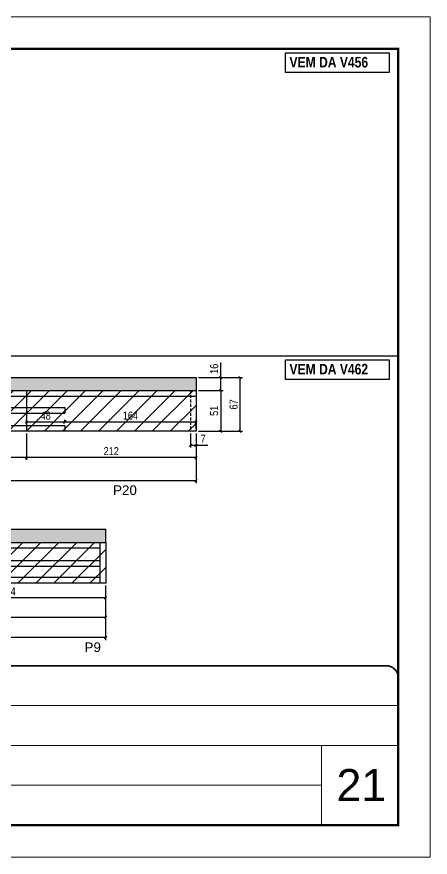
# Model space of a CAD drawing. Extents: x -15895 to 12929, y -2522 to 15173.
# Drawn here: x 4278 to 4794, y 7815 to 8865 of the extents above; entities that cross this region are included whole.
import ezdxf

# ---------------------------------------------------------------- set-up
doc = ezdxf.new("R2010")
doc.units = 0
doc.header["$PDMODE"] = 35
doc.header["$PDSIZE"] = -10
for name, pattern in [('CONTINUO', [0]), ('DASHED', [0.75, 0.5, -0.25]), ('HIDDEN', [0.375, 0.25, -0.125])]:
    doc.linetypes.add(name, pattern=pattern)
for name, color, linetype in [('5', 5, 'Continuous'), ('COTA', 241, 'Continuous'), ('NOMENCLATURA', 7, 'Continuous'), ('Painéis', 200, 'Continuous'), ('SARR_2.2x7', 40, 'Continuous')]:
    doc.layers.add(name, color=color, linetype=linetype)
for name, color, linetype, lineweight in [('CARIMBO', 255, 'Continuous', 9), ('Folhas', 255, 'Continuous', 9), ('Hachura', 251, 'Continuous', 9), ('SARRAFO DE PRESSAO', 251, 'DASHED', 9)]:
    doc.layers.add(name, color=color, linetype=linetype, lineweight=lineweight)
doc.styles.add('ARIAL', font='arial.ttf')
doc.styles.add('COTA TECNICA', font='techl___.ttf', dxfattribs={"height": 10})
doc.styles.get("Standard").update_dxf_attribs({"font": 'arial.ttf'})
doc.styles.add('TECNICA', font='techb___.ttf', dxfattribs={"height": 10})
doc.dimstyles.new('PAINEL', dxfattribs={"dimtxt": 10, "dimasz": 3, "dimexe": 3, "dimexo": 3, "dimgap": 3, "dimtad": 1, "dimdec": 1, "dimzin": 12, "dimdsep": 46, "dimtxsty": 'COTA TECNICA', "dimblk1": 'OBLIQUE', "dimblk2": 'OBLIQUE', "dimsah": 1, "dimcen": 0.9, "dimclrd": 4, "dimclre": 4, "dimclrt": 240, "dimadec": 1, "dimazin": 3, "dimtfac": 1, "dimtdec": 1, "dimtmove": 0, "dimatfit": 3, "dimfxl": 1, "dimtolj": 1, "dimtzin": 12, "dimarcsym": 0})

# ---------------------------------------------------------------- blocks, each defined once
blk = doc.blocks.new('9999999999')
at = {"color": 30, "linetype": 'CONTINUO'}
for p, q in [((98564.6, 34379.6), (99584, 34379.6)), ((98564.6, 34329.8), (99488, 34329.8)), ((99584, 34329.8), (99488, 34329.8)), ((99488, 34329.8), (99488, 34230.2)), ((98564.6, 34280), (99488, 34280))]:
    blk.add_line(p, q, dxfattribs=at)
at = {"color": 30, "linetype": 'CONTINUO', "const_width": 2}
blk.add_lwpolyline([(99584, 34230.2), (99584, 34414.4, 0.414214), (99569, 34429.4), (98229, 34429.4, 0.414214), (98214, 34414.4), (98214, 34245.2, 0.414214), (98229, 34230.2), (99584, 34230.2)], format="xyb", dxfattribs=at)
at = {"layer": 'Folhas'}
blk.add_lwpolyline([(98139, 34190.2), (99624, 34190.2), (99624, 35240.2), (98139, 35240.2)], close=True, dxfattribs=at)
at = {"layer": 'Folhas', "color": 30, "const_width": 3}
blk.add_lwpolyline([(98214, 34230.2), (99584, 34230.2), (99584, 35200.2), (98214, 35200.2)], close=True, dxfattribs=at)
blk = doc.blocks.new('_Oblique')
at = {"color": 0, "linetype": 'ByBlock', "lineweight": -2}
blk.add_line((-0.5, -0.5), (0.5, 0.5), dxfattribs=at)
blk = doc.blocks.new('*D823')
at = {"layer": 'COTA', "color": 4, "lineweight": -2, "transparency": 16777216}
for p, q in [((3756.6, 8154.3), (3756.6, 8086.3)), ((4388.6, 8154.3), (4388.6, 8086.3)), ((4388.6, 8089.3), (3756.6, 8089.3))]:
    blk.add_line(p, q, dxfattribs=at)
at = {"layer": 'Defpoints', "color": 0, "transparency": 16777216}
for p in [(3756.6, 8157.3), (4388.6, 8157.3), (3756.6, 8089.3)]:
    blk.add_point(p, dxfattribs=at)
at = {"layer": 'COTA', "color": 4, "lineweight": -2, "transparency": 16777216, "xscale": 3, "yscale": 3, "zscale": 3, "rotation": 180}
blk.add_blockref('_Oblique', (3756.6, 8089.3), dxfattribs=at)
at = {"layer": 'COTA', "color": 4, "lineweight": -2, "transparency": 16777216, "xscale": 3, "yscale": 3, "zscale": 3}
blk.add_blockref('_Oblique', (4388.6, 8089.3), dxfattribs=at)
at = {"layer": 'COTA', "color": 240, "transparency": 16777216, "insert": (4072.6, 8097.6), "char_height": 10, "attachment_point": 5, "style": 'COTA TECNICA'}
blk.add_mtext('\\A1;632', dxfattribs=at)
blk = doc.blocks.new('*D824')
at = {"layer": 'COTA', "color": 4, "lineweight": -2, "transparency": 16777216}
for p, q in [((4144.6, 8154.3), (4144.6, 8136)), ((4388.6, 8154.3), (4388.6, 8136)), ((4388.6, 8139), (4144.6, 8139))]:
    blk.add_line(p, q, dxfattribs=at)
at = {"layer": 'Defpoints', "color": 0, "transparency": 16777216}
for p in [(4144.6, 8157.3), (4388.6, 8157.3), (4144.6, 8139)]:
    blk.add_point(p, dxfattribs=at)
at = {"layer": 'COTA', "color": 4, "lineweight": -2, "transparency": 16777216, "xscale": 3, "yscale": 3, "zscale": 3, "rotation": 180}
blk.add_blockref('_Oblique', (4144.6, 8139), dxfattribs=at)
at = {"layer": 'COTA', "color": 4, "lineweight": -2, "transparency": 16777216, "xscale": 3, "yscale": 3, "zscale": 3}
blk.add_blockref('_Oblique', (4388.6, 8139), dxfattribs=at)
at = {"layer": 'COTA', "color": 240, "transparency": 16777216, "insert": (4266.6, 8147.1), "char_height": 10, "attachment_point": 5, "style": 'COTA TECNICA'}
blk.add_mtext('\\A1;244', dxfattribs=at)
blk = doc.blocks.new('*D830')
at = {"layer": 'COTA', "color": 4, "lineweight": -2, "transparency": 16777216}
for p, q in [((4122.6, 8154.3), (4122.6, 8112)), ((4388.6, 8154.3), (4388.6, 8112)), ((4122.6, 8115), (4388.6, 8115))]:
    blk.add_line(p, q, dxfattribs=at)
at = {"layer": 'Defpoints', "color": 0, "transparency": 16777216}
for p in [(4122.6, 8157.3), (4388.6, 8157.3), (4388.6, 8115)]:
    blk.add_point(p, dxfattribs=at)
at = {"layer": 'COTA', "color": 4, "lineweight": -2, "transparency": 16777216, "xscale": 3, "yscale": 3, "zscale": 3, "rotation": 180}
blk.add_blockref('_Oblique', (4122.6, 8115), dxfattribs=at)
at = {"layer": 'COTA', "color": 4, "lineweight": -2, "transparency": 16777216, "xscale": 3, "yscale": 3, "zscale": 3}
blk.add_blockref('_Oblique', (4388.6, 8115), dxfattribs=at)
at = {"layer": 'COTA', "color": 240, "transparency": 16777216, "insert": (4255.6, 8123.1), "char_height": 10, "attachment_point": 5, "style": 'COTA TECNICA'}
blk.add_mtext('\\A1;266', dxfattribs=at)
blk = doc.blocks.new('*D1857')
at = {"layer": 'COTA', "color": 4, "lineweight": -2, "transparency": 16777216}
for p, q in [((3756.6, 8344.2), (3756.6, 8282.5)), ((4501.6, 8344.2), (4501.6, 8282.5)), ((3756.6, 8285.5), (4501.6, 8285.5))]:
    blk.add_line(p, q, dxfattribs=at)
at = {"layer": 'Defpoints', "color": 0, "transparency": 16777216}
for p in [(3756.6, 8347.2), (4501.6, 8347.2), (4501.6, 8285.5)]:
    blk.add_point(p, dxfattribs=at)
at = {"layer": 'COTA', "color": 4, "lineweight": -2, "transparency": 16777216, "xscale": 3, "yscale": 3, "zscale": 3, "rotation": 180}
blk.add_blockref('_Oblique', (3756.6, 8285.5), dxfattribs=at)
at = {"layer": 'COTA', "color": 4, "lineweight": -2, "transparency": 16777216, "xscale": 3, "yscale": 3, "zscale": 3}
blk.add_blockref('_Oblique', (4501.6, 8285.5), dxfattribs=at)
at = {"layer": 'COTA', "color": 240, "transparency": 16777216, "insert": (4129.1, 8293.7), "char_height": 10, "attachment_point": 5, "style": 'COTA TECNICA'}
blk.add_mtext('\\A1;745', dxfattribs=at)
blk = doc.blocks.new('*D1862')
at = {"layer": 'COTA', "color": 4, "lineweight": -2, "transparency": 16777216}
for p, q in [((4289.6, 8357.2), (4289.6, 8361.6)), ((4337.6, 8358.6), (4289.6, 8358.6)), ((4337.6, 8357.2), (4337.6, 8361.6))]:
    blk.add_line(p, q, dxfattribs=at)
at = {"layer": 'Defpoints', "color": 0, "transparency": 16777216}
for p in [(4289.6, 8358.6), (4289.6, 8354.2), (4337.6, 8354.2)]:
    blk.add_point(p, dxfattribs=at)
at = {"layer": 'COTA', "color": 4, "lineweight": -2, "transparency": 16777216, "xscale": 3, "yscale": 3, "zscale": 3, "rotation": 180}
blk.add_blockref('_Oblique', (4289.6, 8358.6), dxfattribs=at)
at = {"layer": 'COTA', "color": 4, "lineweight": -2, "transparency": 16777216, "xscale": 3, "yscale": 3, "zscale": 3}
blk.add_blockref('_Oblique', (4337.6, 8358.6), dxfattribs=at)
at = {"layer": 'COTA', "color": 240, "transparency": 16777216, "insert": (4313.6, 8366.7), "char_height": 10, "attachment_point": 5, "style": 'COTA TECNICA'}
blk.add_mtext('\\A1;48', dxfattribs=at)
blk = doc.blocks.new('*D1858')
at = {"layer": 'COTA', "color": 4, "lineweight": -2, "transparency": 16777216}
for p, q in [((4504.6, 8398.2), (4535.4, 8398.2)), ((4532.4, 8398.2), (4532.4, 8347.2)), ((4504.6, 8347.2), (4535.4, 8347.2))]:
    blk.add_line(p, q, dxfattribs=at)
at = {"layer": 'Defpoints', "color": 0, "transparency": 16777216}
for p in [(4501.6, 8398.2), (4501.6, 8347.2), (4532.4, 8347.2)]:
    blk.add_point(p, dxfattribs=at)
at = {"layer": 'COTA', "color": 4, "lineweight": -2, "transparency": 16777216, "xscale": 3, "yscale": 3, "zscale": 3}
for p, rotation in [((4532.4, 8398.2), 90), ((4532.4, 8347.2), 270)]:
    blk.add_blockref('_Oblique', p, dxfattribs=dict(at, rotation=rotation))
at = {"layer": 'COTA', "color": 240, "transparency": 16777216, "insert": (4524.3, 8372.7), "char_height": 10, "attachment_point": 5, "rotation": 90, "style": 'COTA TECNICA'}
blk.add_mtext('\\A1;51', dxfattribs=at)
blk = doc.blocks.new('*D1859')
at = {"layer": 'COTA', "color": 4, "lineweight": -2, "transparency": 16777216}
for p, q in [((4532.4, 8414.2), (4532.4, 8433.2)), ((4504.6, 8414.2), (4535.4, 8414.2)), ((4532.4, 8398.2), (4532.4, 8414.2)), ((4504.6, 8398.2), (4535.4, 8398.2))]:
    blk.add_line(p, q, dxfattribs=at)
at = {"layer": 'Defpoints', "color": 0, "transparency": 16777216}
for p in [(4501.6, 8414.2), (4532.4, 8414.2), (4501.6, 8398.2)]:
    blk.add_point(p, dxfattribs=at)
at = {"layer": 'COTA', "color": 4, "lineweight": -2, "transparency": 16777216, "xscale": 3, "yscale": 3, "zscale": 3}
for p, rotation in [((4532.4, 8414.2), 90), ((4532.4, 8398.2), 270)]:
    blk.add_blockref('_Oblique', p, dxfattribs=dict(at, rotation=rotation))
at = {"layer": 'COTA', "color": 240, "transparency": 16777216, "insert": (4524.3, 8425.2), "char_height": 10, "attachment_point": 5, "rotation": 90, "style": 'COTA TECNICA'}
blk.add_mtext('\\A1;16', dxfattribs=at)
blk = doc.blocks.new('*D1860')
at = {"layer": 'COTA', "color": 4, "lineweight": -2, "transparency": 16777216}
for p, q in [((4504.6, 8414.2), (4559.7, 8414.2)), ((4556.7, 8347.2), (4556.7, 8414.2)), ((4504.6, 8347.2), (4559.7, 8347.2))]:
    blk.add_line(p, q, dxfattribs=at)
at = {"layer": 'Defpoints', "color": 0, "transparency": 16777216}
for p in [(4501.6, 8414.2), (4556.7, 8414.2), (4501.6, 8347.2)]:
    blk.add_point(p, dxfattribs=at)
at = {"layer": 'COTA', "color": 4, "lineweight": -2, "transparency": 16777216, "xscale": 3, "yscale": 3, "zscale": 3}
for p, rotation in [((4556.7, 8414.2), 90), ((4556.7, 8347.2), 270)]:
    blk.add_blockref('_Oblique', p, dxfattribs=dict(at, rotation=rotation))
at = {"layer": 'COTA', "color": 240, "transparency": 16777216, "insert": (4548.6, 8380.7), "char_height": 10, "attachment_point": 5, "rotation": 90, "style": 'COTA TECNICA'}
blk.add_mtext('\\A1;67', dxfattribs=at)
blk = doc.blocks.new('*D1856')
at = {"layer": 'COTA', "color": 4, "lineweight": -2, "transparency": 16777216}
for p, q in [((4337.6, 8357.2), (4337.6, 8361.6)), ((4501.6, 8358.6), (4337.6, 8358.6)), ((4501.6, 8350.2), (4501.6, 8361.6))]:
    blk.add_line(p, q, dxfattribs=at)
at = {"layer": 'Defpoints', "color": 0, "transparency": 16777216}
for p in [(4337.6, 8358.6), (4337.6, 8354.2), (4501.6, 8347.2)]:
    blk.add_point(p, dxfattribs=at)
at = {"layer": 'COTA', "color": 4, "lineweight": -2, "transparency": 16777216, "xscale": 3, "yscale": 3, "zscale": 3, "rotation": 180}
blk.add_blockref('_Oblique', (4337.6, 8358.6), dxfattribs=at)
at = {"layer": 'COTA', "color": 4, "lineweight": -2, "transparency": 16777216, "xscale": 3, "yscale": 3, "zscale": 3}
blk.add_blockref('_Oblique', (4501.6, 8358.6), dxfattribs=at)
at = {"layer": 'COTA', "color": 240, "transparency": 16777216, "insert": (4419.6, 8366.7), "char_height": 10, "attachment_point": 5, "style": 'COTA TECNICA'}
blk.add_mtext('\\A1;164', dxfattribs=at)
blk = doc.blocks.new('*D1861')
at = {"layer": 'COTA', "color": 4, "lineweight": -2, "transparency": 16777216}
for p, q in [((4494.6, 8344.2), (4494.6, 8326.8)), ((4501.6, 8344.2), (4501.6, 8326.8)), ((4494.6, 8329.8), (4501.6, 8329.8)), ((4501.6, 8329.8), (4516.4, 8329.8))]:
    blk.add_line(p, q, dxfattribs=at)
at = {"layer": 'Defpoints', "color": 0, "transparency": 16777216}
for p in [(4494.6, 8347.2), (4501.6, 8347.2), (4501.6, 8329.8)]:
    blk.add_point(p, dxfattribs=at)
at = {"layer": 'COTA', "color": 4, "lineweight": -2, "transparency": 16777216, "xscale": 3, "yscale": 3, "zscale": 3, "rotation": 180}
blk.add_blockref('_Oblique', (4494.6, 8329.8), dxfattribs=at)
at = {"layer": 'COTA', "color": 4, "lineweight": -2, "transparency": 16777216, "xscale": 3, "yscale": 3, "zscale": 3}
blk.add_blockref('_Oblique', (4501.6, 8329.8), dxfattribs=at)
at = {"layer": 'COTA', "color": 240, "transparency": 16777216, "insert": (4510.5, 8337.8), "char_height": 10, "attachment_point": 5, "style": 'COTA TECNICA'}
blk.add_mtext('\\A1;7', dxfattribs=at)
blk = doc.blocks.new('*D1866')
at = {"layer": 'COTA', "color": 4, "lineweight": -2, "transparency": 16777216}
for p, q in [((4289.6, 8344.2), (4289.6, 8311.3)), ((4501.6, 8344.2), (4501.6, 8311.3)), ((4501.6, 8314.3), (4289.6, 8314.3))]:
    blk.add_line(p, q, dxfattribs=at)
at = {"layer": 'Defpoints', "color": 0, "transparency": 16777216}
for p in [(4289.6, 8347.2), (4501.6, 8347.2), (4289.6, 8314.3)]:
    blk.add_point(p, dxfattribs=at)
at = {"layer": 'COTA', "color": 4, "lineweight": -2, "transparency": 16777216, "xscale": 3, "yscale": 3, "zscale": 3, "rotation": 180}
blk.add_blockref('_Oblique', (4289.6, 8314.3), dxfattribs=at)
at = {"layer": 'COTA', "color": 4, "lineweight": -2, "transparency": 16777216, "xscale": 3, "yscale": 3, "zscale": 3}
blk.add_blockref('_Oblique', (4501.6, 8314.3), dxfattribs=at)
at = {"layer": 'COTA', "color": 240, "transparency": 16777216, "insert": (4395.6, 8322.3), "char_height": 10, "attachment_point": 5, "style": 'COTA TECNICA'}
blk.add_mtext('\\A1;212', dxfattribs=at)
blk = doc.blocks.new('*D1867')
at = {"layer": 'COTA', "color": 4, "lineweight": -2, "transparency": 16777216}
for p, q in [((4077.6, 8344.2), (4077.6, 8311.3)), ((4289.6, 8344.2), (4289.6, 8311.3)), ((4289.6, 8314.3), (4077.6, 8314.3))]:
    blk.add_line(p, q, dxfattribs=at)
at = {"layer": 'Defpoints', "color": 0, "transparency": 16777216}
for p in [(4077.6, 8347.2), (4289.6, 8347.2), (4077.6, 8314.3)]:
    blk.add_point(p, dxfattribs=at)
at = {"layer": 'COTA', "color": 4, "lineweight": -2, "transparency": 16777216, "xscale": 3, "yscale": 3, "zscale": 3, "rotation": 180}
blk.add_blockref('_Oblique', (4077.6, 8314.3), dxfattribs=at)
at = {"layer": 'COTA', "color": 4, "lineweight": -2, "transparency": 16777216, "xscale": 3, "yscale": 3, "zscale": 3}
blk.add_blockref('_Oblique', (4289.6, 8314.3), dxfattribs=at)
at = {"layer": 'COTA', "color": 240, "transparency": 16777216, "insert": (4183.6, 8322.3), "char_height": 10, "attachment_point": 5, "style": 'COTA TECNICA'}
blk.add_mtext('\\A1;212', dxfattribs=at)

msp = doc.modelspace()

# ---------------------------------------------------------------- hatches: boundary and pattern name
at = {"layer": 'COTA'}
h = msp.add_hatch(dxfattribs=at)
h.set_pattern_fill('AR-CONC', color=256, scale=0.03)
h.set_pattern_definition([(50, (-3066.1942, -953.6267), (5.46554, -0.4781726), [0.5715, -6.2865]), (355, (-3066.194, -953.6267), (-1.0573026, 5.7317054), [0.4572, -5.0292175]), (100.451445, (-3065.739, -953.6665), (4.4082374, 5.2535326), [0.4857003, -5.3427073]), (46.1842, (-3066.194, -952.103), (8.1323712, -1.26127), [0.85725, -9.42975]), (96.63556, (-3065.5165, -952.208), (7.122124, 7.4227837), [0.7285507, -8.014068]), (351.18415, (-3066.194, -952.103), (7.122124, 7.422784), [0.685799, -7.543792]), (21, (-3065.4322, -952.4837), (4.5484317, -3.067956), [0.5715, -6.2865]), (326, (-3065.432, -952.4837), (1.8540609, 5.525639), [0.4572, -5.0292]), (71.451445, (-3065.053, -952.7394), (6.4024926, 2.457683), [0.4857003, -5.3426981]), (37.5, (-3066.1942, -953.6267), (0.0926581, 2.53665117), [0, -4.96824, 0, -5.1054, 0, -5.04825]), (7.5, (-3066.1942, -953.6267), (2.0045899, 3.00541724), [0, -2.91084, 0, -4.85394, 0, -1.92405]), (327.5, (-3067.8935, -953.6267), (4.06771786, -0.17186232), [0, -1.905, 0, -5.9436, 0, -7.8867]), (317.5, (-3068.6555, -953.6267), (4.4438754, 0.7627947), [0, -2.4765, 0, -3.94716, 0, -5.6007])])
h.paths.add_polyline_path([(3756.64, 8414.21), (3756.64, 8368.21), (3778.64, 8368.21), (3778.64, 8398.21), (4501.64, 8398.21), (4501.64, 8414.21)])
h = msp.add_hatch(dxfattribs=at)
h.set_pattern_fill('AR-CONC', color=256, scale=0.03)
h.set_pattern_definition([(50, (156.739, -3980.9033), (5.46554, -0.4781726), [0.5715, -6.2865]), (355, (156.739, -3980.903), (-1.0573026, 5.7317054), [0.4572, -5.0292175]), (100.451445, (157.1943, -3980.943), (4.4082374, 5.2535326), [0.4857003, -5.3427073]), (46.1842, (156.739, -3979.379), (8.1323712, -1.26127), [0.85725, -9.42975]), (96.63556, (157.4165, -3979.484), (7.122124, 7.4227837), [0.7285507, -8.014068]), (351.18415, (156.739, -3979.379), (7.122124, 7.422784), [0.685799, -7.543792]), (21, (157.501, -3979.7603), (4.5484317, -3.067956), [0.5715, -6.2865]), (326, (157.501, -3979.76), (1.8540609, 5.525639), [0.4572, -5.0292]), (71.451445, (157.88, -3980.016), (6.4024926, 2.457683), [0.4857003, -5.3426981]), (37.5, (156.7388, -3980.9033), (0.0926581, 2.53665117), [0, -4.96824, 0, -5.1054, 0, -5.04825]), (7.5, (156.7388, -3980.9033), (2.0045899, 3.00541724), [0, -2.91084, 0, -4.85394, 0, -1.92405]), (327.5, (155.0395, -3980.9033), (4.06771786, -0.17186232), [0, -1.905, 0, -5.9436, 0, -7.8867]), (317.5, (154.2775, -3980.9033), (4.4438754, 0.7627947), [0, -2.4765, 0, -3.94716, 0, -5.6007])])
h.paths.add_polyline_path([(3756.64, 8224.27), (3756.64, 8208.27), (4388.64, 8208.27), (4388.64, 8224.27)])
at = {"layer": 'Hachura', "linetype": 'ByBlock'}
h = msp.add_hatch(dxfattribs=at)
h.set_pattern_fill('ANSI31', color=256, scale=5)
h.set_pattern_definition([(45, (-4768.5, -351.854), (-11.22532, 11.22532), [])])
h.paths.add_polyline_path([(4289.64, 8398.21), (4077.64, 8398.21), (4077.64, 8347.21), (4289.64, 8347.21)])
h.paths.add_polyline_path([(4501.64, 8398.21), (4289.64, 8398.21), (4289.64, 8347.21), (4501.64, 8347.21)])
h = msp.add_hatch(dxfattribs=at)
h.set_pattern_fill('ANSI31', color=256, scale=5)
h.set_pattern_definition([(45, (-4745.479, -328.36), (-11.22532, 11.22532), [])])
h.paths.add_polyline_path([(4122.64, 8208.27), (3878.64, 8208.27), (3878.64, 8157.27), (4122.64, 8157.27)])
h.paths.add_polyline_path([(4144.64, 8208.27), (4122.64, 8208.27), (4122.64, 8157.27), (4144.64, 8157.27)])
h.paths.add_polyline_path([(4388.64, 8208.27), (4144.64, 8208.27), (4144.64, 8157.27), (4388.64, 8157.27)])

# ---------------------------------------------------------------- linework, layer by layer
at = {"layer": 'COTA'}
for p, q in [((3384.37, 8441.49), (4754.37, 8441.49)), ((3756.64, 8414.21), (4501.64, 8414.21)), ((4501.64, 8414.21), (4501.64, 8398.21)), ((4337.64, 8376.71), (4337.64, 8369.71)), ((4337.64, 8354.21), (4337.64, 8347.21)), ((4388.64, 8224.27), (3756.64, 8224.27)), ((4388.64, 8208.27), (4388.64, 8224.27))]:
    msp.add_line(p, q, dxfattribs=at)
at = {"layer": 'NOMENCLATURA'}
for points in [[(4613.42, 8820), (4743.05, 8820), (4743.05, 8795.43), (4613.42, 8795.43)], [(4613.42, 8436.5), (4743.05, 8436.5), (4743.05, 8411.94), (4613.42, 8411.94)]]:
    msp.add_lwpolyline(points, close=True, dxfattribs=at)
at = {"layer": 'Painéis', "linetype": 'ByBlock'}
for p, q in [((3778.64, 8398.21), (4501.64, 8398.21)), ((4289.64, 8398.21), (4289.64, 8347.21)), ((4501.64, 8398.21), (4501.64, 8347.21)), ((4501.64, 8347.21), (3756.64, 8347.21)), ((3756.64, 8208.27), (4388.64, 8208.27)), ((4388.64, 8208.27), (4388.64, 8157.27)), ((4388.64, 8157.27), (3756.64, 8157.27))]:
    msp.add_line(p, q, dxfattribs=at)
at = {"layer": 'SARR_2.2x7', "linetype": 'Continuous'}
for p, q in [((4084.64, 8391.21), (4289.64, 8391.21)), ((4289.64, 8391.21), (4501.64, 8391.21)), ((4084.64, 8376.71), (4289.64, 8376.71)), ((4084.64, 8369.71), (4289.64, 8369.71)), ((4289.64, 8376.71), (4337.64, 8376.71)), ((4289.64, 8369.71), (4337.64, 8369.71)), ((4084.64, 8354.21), (4289.64, 8354.21)), ((4289.64, 8354.21), (4337.64, 8354.21)), ((4381.64, 8201.27), (4122.64, 8201.27)), ((4381.64, 8157.27), (4381.64, 8208.27)), ((4381.64, 8185.11), (4122.64, 8185.11)), ((4381.64, 8178.11), (4122.64, 8178.11)), ((4381.64, 8164.27), (4122.64, 8164.27))]:
    msp.add_line(p, q, dxfattribs=at)
at = {"layer": 'SARR_2.2x7', "linetype": 'HIDDEN', "ltscale": 15}
msp.add_line((4494.64, 8398.21), (4494.64, 8347.21), dxfattribs=at)

# ---------------------------------------------------------------- block references
at = {"layer": 'SARRAFO DE PRESSAO', "color": 6, "linetype": 'ByBlock'}
msp.add_blockref('9999999999', (-94829.61, -26375.22), dxfattribs=at)

# ---------------------------------------------------------------- texts
at = {"layer": '5', "linetype": 'Continuous'}
for s, p in [('P20', (4397.85, 8267.53)), ('P9', (4362.21, 8071.32))]:
    msp.add_text(s, height=12, rotation=359.99996, dxfattribs=at).set_placement(p)
at = {"layer": 'CARIMBO', "style": 'ARIAL'}
msp.add_text('21', height=40, dxfattribs=at).set_placement((4677.23, 7885.13))
at = {"layer": 'NOMENCLATURA', "style": 'TECNICA'}
for s, p in [('VEM DA V456', (4618.43, 8801.69)), ('VEM DA V462', (4618.43, 8418.2))]:
    msp.add_text(s, height=13.2, dxfattribs=at).set_placement(p)

# ---------------------------------------------------------------- dimensions: what is measured, and where the dimension line sits
at = {"layer": 'COTA'}
for base, p1, p2, angle, picture, middle in [((4532.37, 8414.21), (4501.64, 8398.21), (4501.64, 8414.21), 90, '*D1859', (4524.26, 8425.22)), ((4556.72, 8414.21), (4501.64, 8347.21), (4501.64, 8414.21), 90, '*D1860', (4548.62, 8380.71)), ((4532.37, 8347.21), (4501.64, 8398.21), (4501.64, 8347.21), 90, '*D1858', (4524.26, 8372.71)), ((4337.64, 8358.59), (4501.64, 8347.21), (4337.64, 8354.21), 180, '*D1856', (4419.64, 8366.69)), ((4501.64, 8285.55), (3756.64, 8347.21), (4501.64, 8347.21), 180, '*D1857', (4129.14, 8293.66)), ((4501.64, 8329.75), (4494.64, 8347.21), (4501.64, 8347.21), 180, '*D1861', (4510.5, 8337.83)), ((4144.64, 8139.01), (4388.64, 8157.27), (4144.64, 8157.27), 180, '*D824', (4266.64, 8147.08))]:
    dim = msp.add_linear_dim(base=base, p1=p1, p2=p2, angle=angle, dimstyle='PAINEL', dxfattribs=at)
    dim.commit()
    dim.dimension.update_dxf_attribs({"geometry": picture, "text_midpoint": middle})
for base, p1, p2, picture, middle in [((4289.64, 8358.59), (4337.64, 8354.21), (4289.64, 8354.21), '*D1862', (4313.64, 8366.68)), ((4289.64, 8314.26), (4501.64, 8347.21), (4289.64, 8347.21), '*D1866', (4395.64, 8322.32)), ((3756.64, 8089.33), (4388.64, 8157.27), (3756.64, 8157.27), '*D823', (4072.64, 8097.55)), ((4388.64, 8115.05), (4122.64, 8157.27), (4388.64, 8157.27), '*D830', (4255.64, 8123.15))]:
    dim = msp.add_linear_dim(base=base, p1=p1, p2=p2, dimstyle='PAINEL', dxfattribs=at)
    dim.commit()
    dim.dimension.update_dxf_attribs({"geometry": picture, "text_midpoint": middle})
dim = msp.add_linear_dim(base=(4077.64, 8314.26), p1=(4289.64, 8347.21), p2=(4077.64, 8347.21), dimstyle='PAINEL', override={"dimtmove": 1}, dxfattribs=at)
dim.commit()
dim.dimension.update_dxf_attribs({"geometry": '*D1867', "text_midpoint": (4183.64, 8322.32)})

doc.saveas('drawing.dxf')
